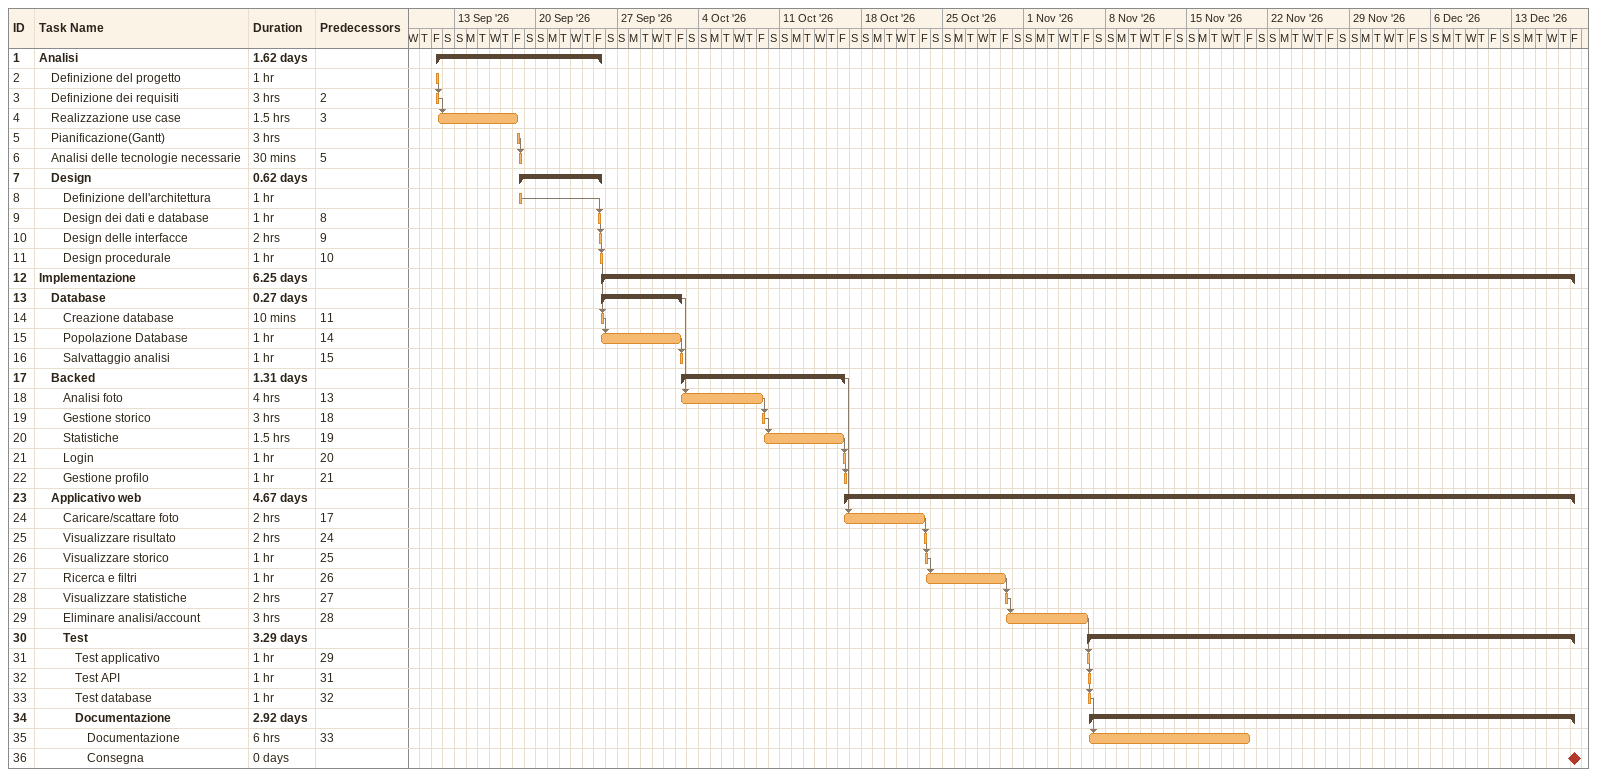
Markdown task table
| ID | Level | Task | Duration | Start | Finish | Predecessors |
|---|---|---|---|---|---|---|
| 1 | 1 | **Analisi** | 1.62d | 2026-09-11 | 2026-09-25 |  |
| 2 | 2 | Definizione del progetto | 1h | 2026-09-11 | 2026-09-11 |  |
| 3 | 2 | Definizione dei requisiti | 3h | 2026-09-11 | 2026-09-11 | 2 |
| 4 | 2 | Realizzazione use case | 1.5h | 2026-09-11 | 2026-09-18 | 3 |
| 5 | 2 | Pianificazione(Gantt) | 3h | 2026-09-18 | 2026-09-18 |  |
| 6 | 2 | Analisi delle tecnologie necessarie | 30min | 2026-09-18 | 2026-09-18 | 5 |
| 7 | 2 | **Design** | 0.62d | 2026-09-18 | 2026-09-25 |  |
| 8 | 3 | Definizione dell'architettura | 1h | 2026-09-18 | 2026-09-18 |  |
| 9 | 3 | Design dei dati e database | 1h | 2026-09-25 | 2026-09-25 | 8 |
| 10 | 3 | Design delle interfacce | 2h | 2026-09-25 | 2026-09-25 | 9 |
| 11 | 3 | Design procedurale | 1h | 2026-09-25 | 2026-09-25 | 10 |
| 12 | 1 | **Implementazione** | 6.25d | 2026-09-25 | 2026-12-18 |  |
| 13 | 2 | **Database** | 0.27d | 2026-09-25 | 2026-10-02 |  |
| 14 | 3 | Creazione database | 10min | 2026-09-25 | 2026-09-25 | 11 |
| 15 | 3 | Popolazione Database | 1h | 2026-09-25 | 2026-10-02 | 14 |
| 16 | 3 | Salvattaggio analisi | 1h | 2026-10-02 | 2026-10-02 | 15 |
| 17 | 2 | **Backed** | 1.31d | 2026-10-02 | 2026-10-16 |  |
| 18 | 3 | Analisi foto | 4h | 2026-10-02 | 2026-10-09 | 13 |
| 19 | 3 | Gestione storico | 3h | 2026-10-09 | 2026-10-09 | 18 |
| 20 | 3 | Statistiche | 1.5h | 2026-10-09 | 2026-10-16 | 19 |
| 21 | 3 | Login | 1h | 2026-10-16 | 2026-10-16 | 20 |
| 22 | 3 | Gestione profilo | 1h | 2026-10-16 | 2026-10-16 | 21 |
| 23 | 2 | **Applicativo web** | 4.67d | 2026-10-16 | 2026-12-18 |  |
| 24 | 3 | Caricare/scattare foto | 2h | 2026-10-16 | 2026-10-23 | 17 |
| 25 | 3 | Visualizzare risultato | 2h | 2026-10-23 | 2026-10-23 | 24 |
| 26 | 3 | Visualizzare storico | 1h | 2026-10-23 | 2026-10-23 | 25 |
| 27 | 3 | Ricerca e filtri | 1h | 2026-10-23 | 2026-10-30 | 26 |
| 28 | 3 | Visualizzare statistiche | 2h | 2026-10-30 | 2026-10-30 | 27 |
| 29 | 3 | Eliminare analisi/account | 3h | 2026-10-30 | 2026-11-06 | 28 |
| 30 | 3 | **Test** | 3.29d | 2026-11-06 | 2026-12-18 |  |
| 31 | 4 | Test applicativo | 1h | 2026-11-06 | 2026-11-06 | 29 |
| 32 | 4 | Test API | 1h | 2026-11-06 | 2026-11-06 | 31 |
| 33 | 4 | Test database | 1h | 2026-11-06 | 2026-11-06 | 32 |
| 34 | 4 | **Documentazione** | 2.92d | 2026-11-06 | 2026-12-18 |  |
| 35 | 5 | Documentazione | 6h | 2026-11-06 | 2026-11-20 | 33 |
| 36 | 5 | Consegna | 0d | 2026-12-18 | 2026-12-18 |  |
